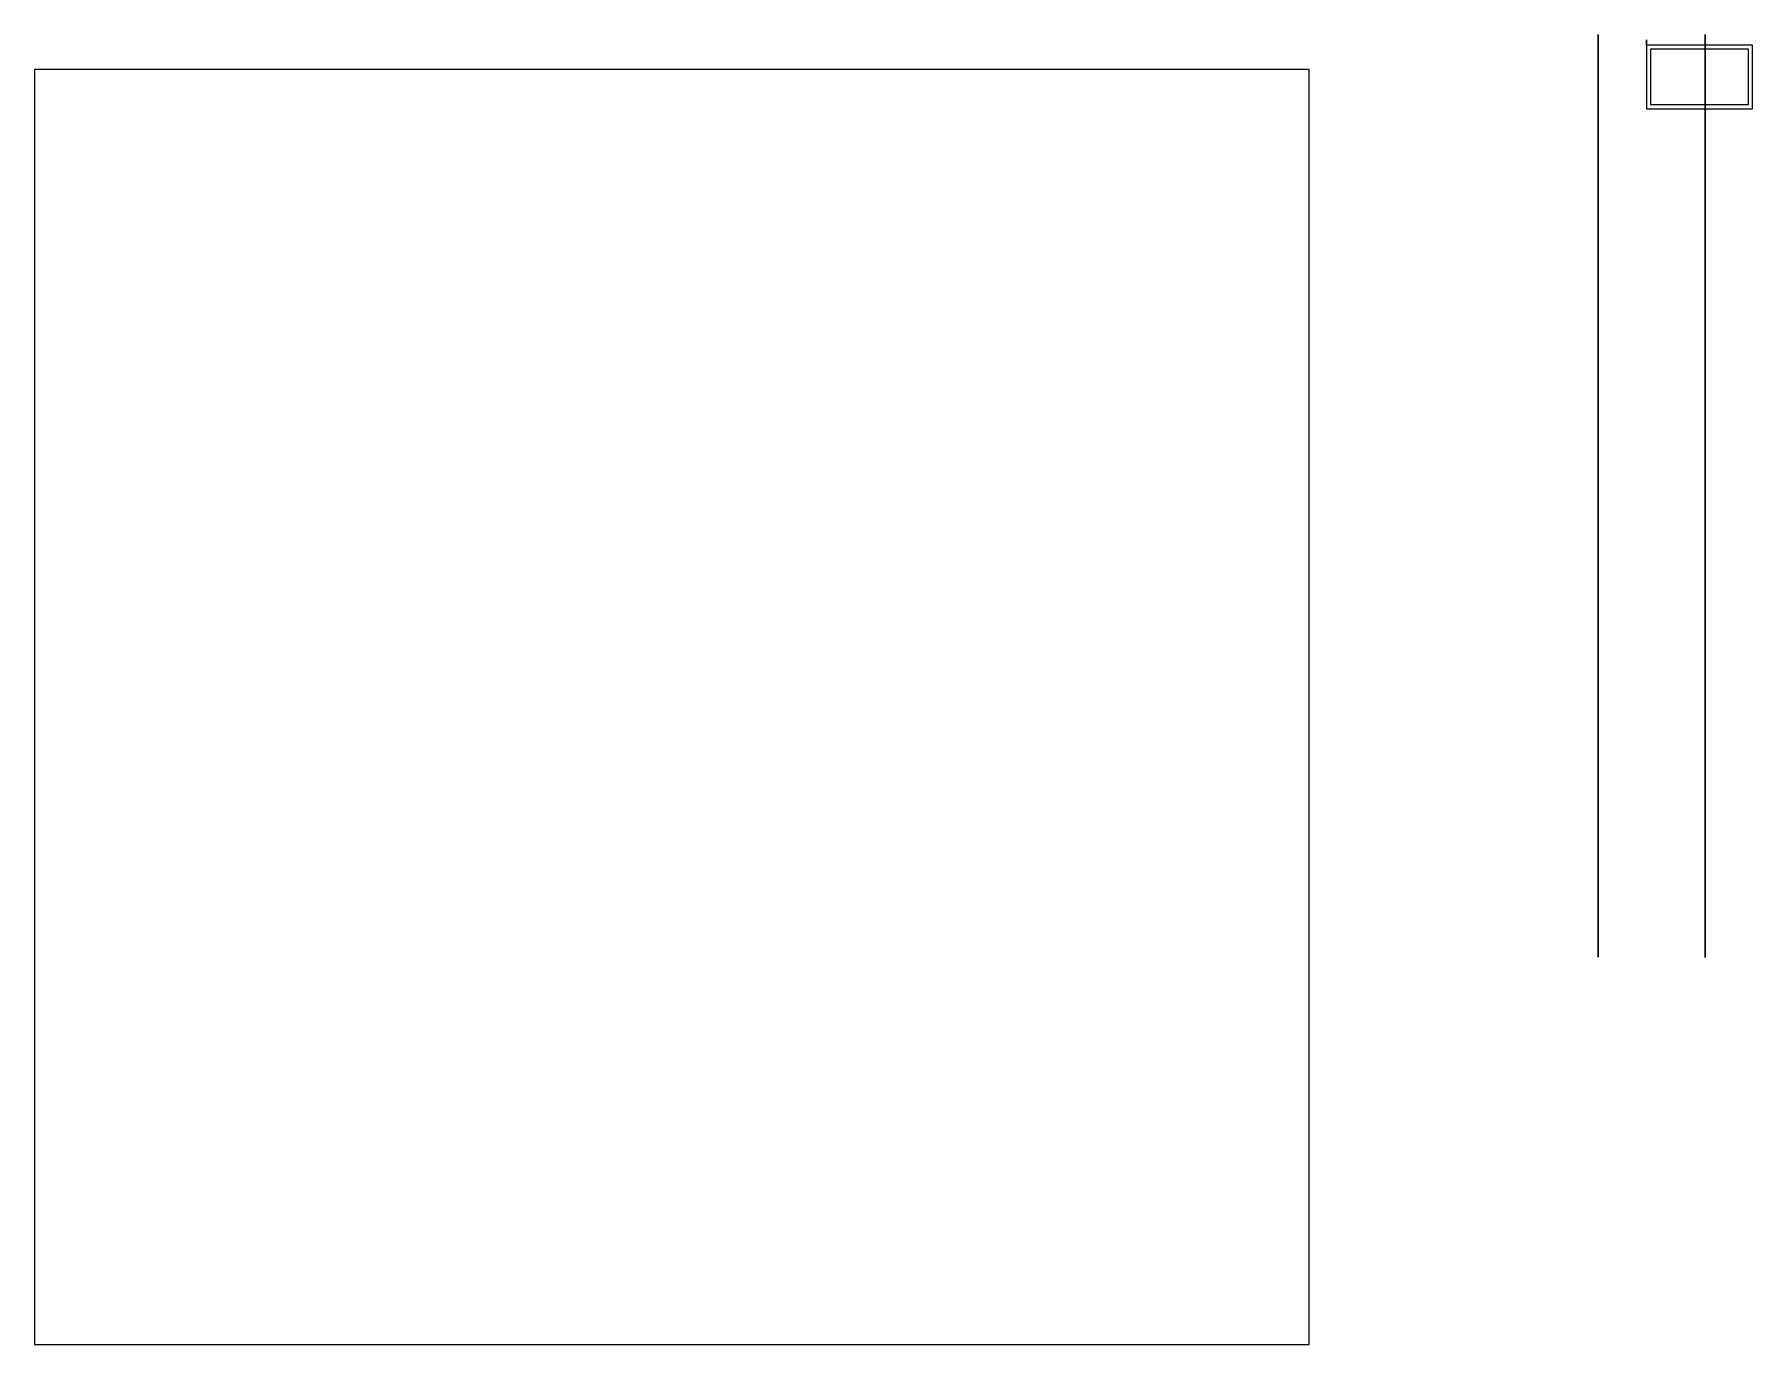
# Model space of a CAD drawing. Extents: x 539033 to 804858, y 468425 to 1263560.
# Drawn here: x 749804 to 750613, y 491139 to 491756 of the extents above; entities that cross this region are included whole.
import ezdxf

# ---------------------------------------------------------------- set-up
doc = ezdxf.new("R2010")
doc.units = 0
doc.header["$LTSCALE"] = 1000
doc.header["$MEASUREMENT"] = 0
doc.linetypes.add('0', pattern=[0, 0])
doc.linetypes.add('ACAD_ISO02W100', pattern=[15, 12, -3])
doc.layers.get('0').update_dxf_attribs({"linetype": 'CONTINUOUS'})
doc.layers.add('5剖面线层', color=2, linetype='CONTINUOUS')
doc.layers.add('粗实线', color=7, linetype='0', lineweight=30)
doc.layers.add('虚线', color=6, linetype='ACAD_ISO02W100', lineweight=18)

# ---------------------------------------------------------------- blocks, each defined once
blk = doc.blocks.new('_FZHK')
blk.add_lwpolyline([(-0.5, -0.5), (0.5, -0.5), (0.5, 0.5), (-0.5, 0.5)], close=True)
blk = doc.blocks.new('A$C6194237F')
at = {"layer": '虚线', "color": 2, "ltscale": 100}
for points in [[(0, 0), (50, 0), (50, 30), (0, 30)], [(2, 2), (48, 2), (48, 28), (2, 28)]]:
    blk.add_lwpolyline(points, close=True, dxfattribs=at)

msp = doc.modelspace()

# ---------------------------------------------------------------- linework, layer by layer
at = {"layer": '粗实线', "color": 253, "ltscale": 100}
for p, q in [((750539.9, 491755.84), (750539.9, 491321.57)), ((750562.6, 491750.84), (750562.6, 491753.34)), ((750590.31, 491755.82), (750590.31, 491321.54))]:
    msp.add_line(p, q, dxfattribs=at)

# ---------------------------------------------------------------- block references
at = {"layer": '5剖面线层', "color": 253, "xscale": 600, "yscale": 600, "zscale": 600}
msp.add_blockref('_FZHK', (750103.88, 491439.32), dxfattribs=at)
at = {"layer": '粗实线', "color": 253, "ltscale": 100}
msp.add_blockref('A$C6194237F', (750562.6, 491720.84), dxfattribs=at)

doc.saveas('drawing.dxf')
